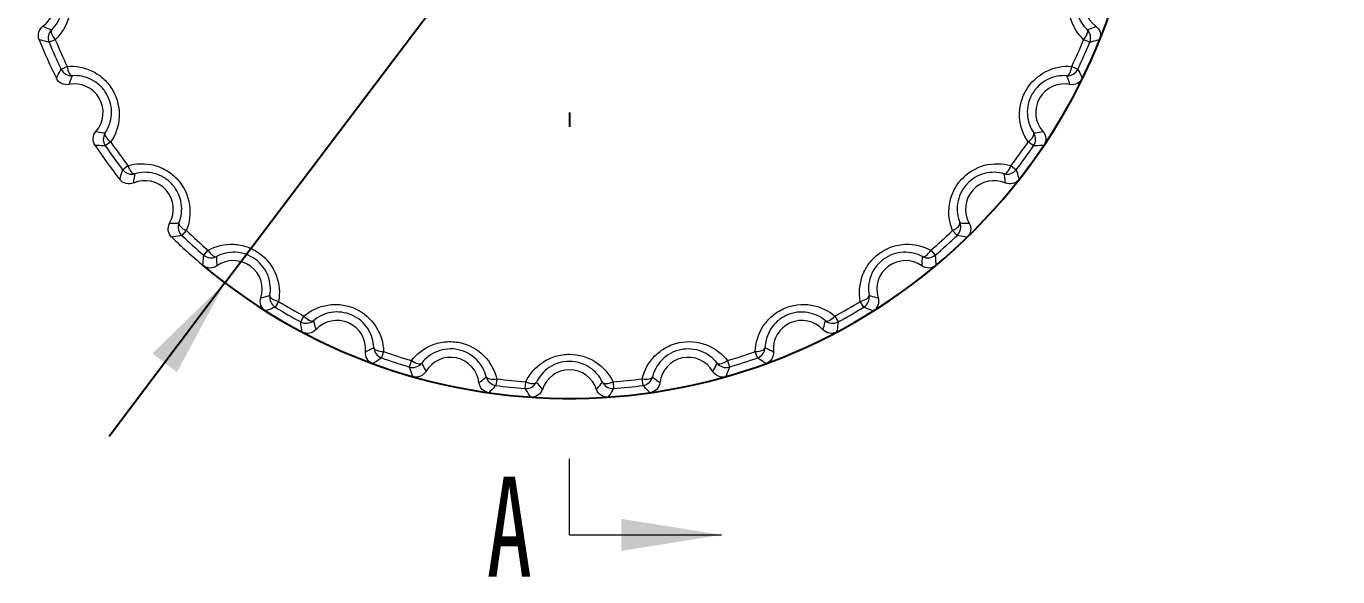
# Model space of a CAD drawing. Header units: millimetres. Extents: x 1 to 148, y 1 to 104.
# Drawn here: x 33.28 to 56.23, y 56.71 to 66.34 of the extents above; entities that cross this region are included whole.
import ezdxf

# ---------------------------------------------------------------- set-up
doc = ezdxf.new("R2010")
doc.units = ezdxf.units.MM
doc.header["$LTSCALE"] = 0.5
doc.layers.add('SLD-0', color=179, linetype='Continuous')
doc.styles.add('SLDTEXTSTYLE0', font='SIMSUN.TTC', dxfattribs={"width": 0.67})
doc.styles.add('SLDTEXTSTYLE15', font='SIMSUN.TTC')
doc.styles.add('SLDTEXTSTYLE16', font='仿宋_GB2312', dxfattribs={"width": 0.67})
doc.dimstyles.new('SLDDIMSTYLE0', dxfattribs={"dimtxt": 1.75, "dimasz": 1.75, "dimexe": 0, "dimexo": 0.0625, "dimgap": 0.4375, "dimtad": 0, "dimtih": 1, "dimtoh": 1, "dimrnd": 1e-09, "dimzin": 12, "dimdsep": 46, "dimtxsty": 'SLDTEXTSTYLE0', "dimsah": 1, "dimcen": 0, "dimadec": 0, "dimazin": 3, "dimtfac": 1, "dimtmove": 0, "dimatfit": 3, "dimfxl": 0, "dimfrac": 2, "dimtolj": 1, "dimtzin": 12, "dimarcsym": 0})

# ---------------------------------------------------------------- blocks, each defined once
blk = doc.blocks.new('_D')
at = {"layer": 'SLD-0', "color": 5}
for p, q in [((48.816, 77.81), (50.855, 80.509)), ((50.855, 80.509), (54.945, 80.509)), ((36.761, 61.852), (48.816, 77.81)), ((36.761, 61.852), (34.732, 59.167))]:
    blk.add_line(p, q, dxfattribs=at)
for start, end in [(52.9793, 55.7925), (230.0677, 43.0207)]:
    blk.add_arc((42.789, 69.831), 10, start, end, dxfattribs=at)
for points in [[(48.816, 77.81), (50.086, 79.044), (49.656, 79.369)], [(36.761, 61.852), (35.491, 60.618), (35.921, 60.294)]]:
    blk.add_solid(points, dxfattribs=at)
at = {"layer": 'SLD-0', "color": 5, "char_height": 1.75, "attachment_point": 1, "style": 'SLDTEXTSTYLE15'}
for s, insert in [('%%c', (51.649, 82.546)), ('20', (53.584, 82.546))]:
    blk.add_mtext(s, dxfattribs=dict(at, insert=insert))
blk = doc.blocks.new('SW_CENTERMARKSYMBOL_0')
at = {"layer": 'SLD-0', "color": 0}
for p, q in [((0, 5), (0, 5.25)), ((0, 0), (0, 2.5)), ((-5, 0), (-5.25, 0)), ((0, 0), (-2.5, 0)), ((0, 0), (0, -2.5)), ((0, 0), (2.5, 0)), ((5, 0), (5.25, 0)), ((0, -5), (0, -5.25))]:
    blk.add_line(p, q, dxfattribs=at)

msp = doc.modelspace()

# ---------------------------------------------------------------- linework, layer by layer
at = {"color": 7, "linetype": 'Continuous', "lineweight": 15}
for p, q in [((33.79, 66.105), (33.683, 66.06)), ((51.894, 66.06), (51.787, 66.105)), ((33.893, 65.588), (33.998, 65.638)), ((51.579, 65.638), (51.684, 65.588)), ((34.762, 64.316), (34.666, 64.25)), ((50.911, 64.25), (50.815, 64.316)), ((34.97, 63.831), (35.062, 63.902)), ((50.515, 63.902), (50.607, 63.831)), ((36.084, 62.767), (36.004, 62.683)), ((49.573, 62.683), (49.493, 62.767)), ((36.388, 62.336), (36.464, 62.425)), ((49.113, 62.425), (49.189, 62.336)), ((37.699, 61.528), (37.638, 61.428)), ((47.939, 61.428), (47.878, 61.528)), ((38.086, 61.17), (38.142, 61.272)), ((47.435, 61.272), (47.491, 61.17)), ((39.537, 60.651), (39.498, 60.541)), ((46.079, 60.541), (46.04, 60.651)), ((39.99, 60.381), (40.023, 60.493)), ((45.554, 60.493), (45.587, 60.381)), ((41.517, 60.175), (41.501, 60.06)), ((44.076, 60.06), (44.061, 60.175)), ((42.016, 60.006), (42.025, 60.122)), ((43.552, 60.122), (43.561, 60.006))]:
    msp.add_line(p, q, dxfattribs=at)
at = {"color": 7, "linetype": 'Continuous', "lineweight": 0}
for q in [(42.789, 58.776), (45.449, 57.446)]:
    msp.add_line((42.789, 57.446), q, dxfattribs=at)
at = {"color": 7, "linetype": 'Continuous', "lineweight": 15, "flags": 128}
for points in [[(33.728, 66.28), (33.72, 66.268), (33.718, 66.252), (33.719, 66.232), (33.726, 66.21), (33.736, 66.185), (33.751, 66.159), (33.769, 66.132), (33.79, 66.105)], [(51.787, 66.105), (51.808, 66.132), (51.826, 66.159), (51.841, 66.185), (51.851, 66.21), (51.858, 66.232), (51.859, 66.252), (51.857, 66.268), (51.849, 66.28)], [(33.998, 65.638), (34.004, 65.604), (34.012, 65.573), (34.022, 65.544), (34.033, 65.52), (34.045, 65.5), (34.059, 65.486), (34.073, 65.477), (34.087, 65.474)], [(51.491, 65.474), (51.504, 65.477), (51.518, 65.486), (51.532, 65.5), (51.544, 65.52), (51.556, 65.544), (51.565, 65.573), (51.573, 65.604), (51.579, 65.638)], [(34.664, 64.474), (34.66, 64.46), (34.66, 64.444), (34.666, 64.425), (34.677, 64.405), (34.692, 64.383), (34.712, 64.36), (34.735, 64.337), (34.762, 64.316)], [(50.815, 64.316), (50.842, 64.337), (50.865, 64.36), (50.885, 64.383), (50.9, 64.405), (50.911, 64.425), (50.917, 64.444), (50.918, 64.46), (50.913, 64.474)], [(35.062, 63.902), (35.075, 63.87), (35.089, 63.841), (35.104, 63.815), (35.121, 63.794), (35.137, 63.777), (35.153, 63.766), (35.168, 63.76), (35.183, 63.76)], [(50.394, 63.76), (50.409, 63.76), (50.424, 63.766), (50.44, 63.777), (50.456, 63.794), (50.473, 63.815), (50.488, 63.841), (50.502, 63.87), (50.515, 63.902)], [(35.956, 62.902), (35.954, 62.888), (35.958, 62.872), (35.967, 62.855), (35.982, 62.837), (36.002, 62.818), (36.026, 62.8), (36.054, 62.783), (36.084, 62.767)], [(49.493, 62.767), (49.523, 62.783), (49.551, 62.8), (49.575, 62.818), (49.595, 62.837), (49.61, 62.855), (49.619, 62.872), (49.623, 62.888), (49.622, 62.902)], [(36.464, 62.425), (36.483, 62.397), (36.503, 62.371), (36.523, 62.349), (36.543, 62.331), (36.563, 62.318), (36.581, 62.311), (36.597, 62.308), (36.611, 62.312)], [(48.966, 62.312), (48.98, 62.308), (48.996, 62.311), (49.014, 62.318), (49.034, 62.331), (49.054, 62.349), (49.074, 62.371), (49.094, 62.397), (49.113, 62.425)], [(37.546, 61.633), (37.547, 61.618), (37.554, 61.604), (37.567, 61.589), (37.585, 61.574), (37.609, 61.561), (37.636, 61.548), (37.666, 61.537), (37.699, 61.528)], [(47.878, 61.528), (47.911, 61.537), (47.941, 61.548), (47.969, 61.561), (47.992, 61.574), (48.01, 61.589), (48.023, 61.604), (48.03, 61.618), (48.031, 61.633)], [(38.142, 61.272), (38.166, 61.248), (38.191, 61.227), (38.216, 61.21), (38.239, 61.197), (38.261, 61.188), (38.28, 61.184), (38.297, 61.186), (38.31, 61.191)], [(47.267, 61.191), (47.28, 61.186), (47.297, 61.184), (47.316, 61.188), (47.338, 61.197), (47.361, 61.21), (47.386, 61.227), (47.411, 61.248), (47.435, 61.272)], [(39.365, 60.722), (39.369, 60.708), (39.379, 60.695), (39.395, 60.683), (39.416, 60.673), (39.441, 60.664), (39.471, 60.658), (39.503, 60.653), (39.537, 60.651)], [(46.04, 60.651), (46.074, 60.653), (46.106, 60.658), (46.136, 60.664), (46.161, 60.673), (46.182, 60.683), (46.198, 60.695), (46.208, 60.708), (46.212, 60.722)], [(40.023, 60.493), (40.052, 60.475), (40.081, 60.459), (40.108, 60.448), (40.134, 60.44), (40.157, 60.436), (40.177, 60.436), (40.192, 60.441), (40.204, 60.449)], [(45.373, 60.449), (45.385, 60.441), (45.4, 60.436), (45.42, 60.436), (45.443, 60.44), (45.469, 60.448), (45.496, 60.459), (45.525, 60.475), (45.554, 60.493)], [(41.334, 60.209), (41.341, 60.197), (41.353, 60.186), (41.371, 60.178), (41.394, 60.172), (41.42, 60.169), (41.45, 60.168), (41.483, 60.171), (41.517, 60.175)], [(44.061, 60.175), (44.094, 60.171), (44.127, 60.168), (44.157, 60.169), (44.183, 60.172), (44.206, 60.178), (44.224, 60.186), (44.237, 60.197), (44.243, 60.209)], [(42.025, 60.122), (42.057, 60.11), (42.088, 60.101), (42.118, 60.095), (42.145, 60.093), (42.168, 60.094), (42.187, 60.098), (42.202, 60.106), (42.211, 60.117)], [(43.366, 60.117), (43.375, 60.106), (43.39, 60.098), (43.409, 60.094), (43.432, 60.093), (43.459, 60.095), (43.489, 60.101), (43.52, 60.11), (43.552, 60.122)]]:
    msp.add_lwpolyline(points, dxfattribs=at)
at = {"color": 7, "linetype": 'Continuous', "lineweight": 15}
for centre, radius, start, end in [((33.278, 66.741), 0.5, 306.5315, 89.4685), ((52.299, 66.741), 0.5, 90.5315, 233.4685), ((42.789, 69.831), 10, 201.8831, 206.1169), ((33.867, 66.137), 0.2, 134.2999, 202.4827), ((42.789, 69.831), 9.739, 202.4955, 205.5045), ((42.789, 69.831), 9.739, 334.4955, 337.5045), ((42.789, 69.831), 10, 333.8831, 338.1169), ((51.71, 66.137), 0.2, 337.5173, 45.7001), ((42.789, 69.831), 9.856, 202.4955, 205.5045), ((42.789, 69.831), 9.856, 334.4955, 337.5045), ((34.074, 65.674), 0.2, 205.5173, 273.7001), ((51.503, 65.674), 0.2, 266.2999, 334.4827), ((34.128, 64.831), 0.5, 318.5315, 101.4685), ((51.449, 64.831), 0.5, 78.5315, 221.4685), ((34.831, 64.363), 0.2, 146.2999, 214.4827), ((42.789, 69.831), 9.739, 214.4955, 217.5045), ((42.789, 69.831), 9.739, 322.4955, 325.5045), ((50.747, 64.363), 0.2, 325.5173, 33.7001), ((42.789, 69.831), 10, 213.8831, 218.1169), ((42.789, 69.831), 9.856, 214.4955, 217.5045), ((42.789, 69.831), 9.856, 322.4955, 325.5045), ((42.789, 69.831), 10, 321.8831, 326.1169), ((35.129, 63.953), 0.2, 217.5173, 285.7001), ((50.449, 63.953), 0.2, 254.2999, 322.4827), ((35.357, 63.14), 0.5, 330.5315, 113.4685), ((50.22, 63.14), 0.5, 66.5315, 209.4685), ((36.141, 62.828), 0.2, 158.2999, 226.4827), ((49.436, 62.828), 0.2, 313.5173, 21.7001), ((42.789, 69.831), 9.856, 226.4955, 229.5045), ((42.789, 69.831), 9.739, 226.4955, 229.5045), ((42.789, 69.831), 9.739, 310.4955, 313.5045), ((42.789, 69.831), 9.856, 310.4955, 313.5045), ((42.789, 69.831), 10, 225.8831, 230.1169), ((42.789, 69.831), 10, 309.8831, 314.1169), ((36.518, 62.489), 0.2, 229.5173, 297.7001), ((36.911, 61.741), 0.5, 342.5315, 125.4685), ((48.666, 61.741), 0.5, 54.5315, 197.4685), ((49.059, 62.489), 0.2, 242.2999, 310.4827), ((37.743, 61.599), 0.2, 170.2999, 238.4827), ((42.789, 69.831), 9.739, 238.4955, 241.5045), ((42.789, 69.831), 9.739, 298.4955, 301.5045), ((47.834, 61.599), 0.2, 301.5173, 9.7001), ((42.789, 69.831), 10, 237.8831, 242.1169), ((42.789, 69.831), 9.856, 238.4955, 241.5045), ((42.789, 69.831), 10, 297.8831, 302.1169), ((42.789, 69.831), 9.856, 298.4955, 301.5045), ((38.182, 61.345), 0.2, 241.5173, 309.7001), ((38.721, 60.696), 0.5, 354.5315, 137.4685), ((46.856, 60.696), 0.5, 42.5315, 185.4685), ((47.395, 61.345), 0.2, 230.2999, 298.4827), ((39.565, 60.73), 0.2, 182.2999, 250.4827), ((42.789, 69.831), 9.739, 250.4955, 253.5045), ((42.789, 69.831), 9.739, 286.4955, 289.5045), ((46.012, 60.73), 0.2, 289.5173, 357.7001), ((42.789, 69.831), 10, 249.8831, 254.1169), ((42.789, 69.831), 9.856, 250.4955, 253.5045), ((40.047, 60.573), 0.2, 253.5173, 321.7001), ((40.709, 60.05), 0.5, 6.5315, 149.4685), ((44.868, 60.05), 0.5, 30.5315, 173.4685), ((45.53, 60.573), 0.2, 218.2999, 286.4827), ((42.789, 69.831), 10, 285.8831, 290.1169), ((42.789, 69.831), 9.856, 286.4955, 289.5045), ((41.528, 60.258), 0.2, 194.2999, 262.4827), ((42.789, 69.831), 9.739, 262.4955, 265.5045), ((42.789, 59.831), 0.5, 18.5315, 161.4685), ((42.789, 69.831), 9.739, 274.4955, 277.5045), ((44.05, 60.258), 0.2, 277.5173, 345.7001), ((42.789, 69.831), 10, 261.8831, 266.1169), ((42.789, 69.831), 9.856, 262.4955, 265.5045), ((42.032, 60.205), 0.2, 265.5173, 333.7001), ((43.545, 60.205), 0.2, 206.2999, 274.4827), ((42.789, 69.831), 10, 273.8831, 278.1169), ((42.789, 69.831), 9.856, 274.4955, 277.5045)]:
    msp.add_arc(centre, radius, start, end, dxfattribs=at)
for points, knots in [([(33.318, 67.557), (33.469, 67.537), (33.616, 67.476), (33.802, 67.326), (33.857, 67.268), (33.951, 67.133), (33.988, 67.059), (34.064, 66.825), (34.067, 66.655), (33.984, 66.346), (33.9, 66.21), (33.79, 66.105)], [0, 0, 0, 0, 0.25, 0.25, 0.375, 0.375, 0.5, 0.5, 0.75, 0.75, 1, 1, 1, 1]), ([(51.787, 66.105), (51.677, 66.21), (51.593, 66.347), (51.51, 66.654), (51.513, 66.825), (51.615, 67.137), (51.713, 67.277), (51.961, 67.476), (52.108, 67.537), (52.259, 67.557)], [0, 0, 0, 0, 0.25, 0.25, 0.5, 0.5, 0.75, 0.75, 1, 1, 1, 1]), ([(33.728, 66.28), (33.808, 66.357), (33.871, 66.457), (33.935, 66.691), (33.933, 66.821), (33.875, 67.002), (33.846, 67.059), (33.774, 67.163), (33.732, 67.207), (33.59, 67.32), (33.48, 67.364), (33.371, 67.379)], [0, 0, 0, 0, 0.25, 0.25, 0.5, 0.5, 0.625, 0.625, 0.75, 0.75, 1, 1, 1, 1]), ([(52.206, 67.379), (52.098, 67.364), (51.987, 67.32), (51.799, 67.17), (51.723, 67.063), (51.644, 66.822), (51.642, 66.69), (51.706, 66.458), (51.77, 66.356), (51.849, 66.28)], [0, 0, 0, 0, 0.25, 0.25, 0.5, 0.5, 0.75, 0.75, 1, 1, 1, 1]), ([(33.509, 66.104), (33.493, 66.145), (33.49, 66.191), (33.514, 66.276), (33.54, 66.313), (33.576, 66.339)], [0, 0, 0, 0, 0.5, 0.5, 1, 1, 1, 1]), ([(33.576, 66.339), (33.615, 66.321), (33.656, 66.305), (33.697, 66.291), (33.707, 66.287), (33.717, 66.284), (33.728, 66.28)], [0, 0, 0, 0, 0.006601581, 0.006601581, 0.006601581, 0.00826084, 0.00826084, 0.00826084, 0.00826084]), ([(51.849, 66.28), (51.86, 66.284), (51.87, 66.287), (51.88, 66.291), (51.921, 66.305), (51.962, 66.321), (52.001, 66.339)], [0, 0, 0, 0, 0.00165926, 0.00165926, 0.00165926, 0.008260843, 0.008260843, 0.008260843, 0.008260843]), ([(52.001, 66.339), (52.037, 66.313), (52.063, 66.276), (52.087, 66.191), (52.084, 66.145), (52.068, 66.104)], [0, 0, 0, 0, 0.5, 0.5, 1, 1, 1, 1]), ([(33.683, 66.06), (33.671, 66.063), (33.659, 66.066), (33.647, 66.068), (33.602, 66.079), (33.556, 66.091), (33.509, 66.104)], [0, 0, 0, 0, 0.001698265, 0.001698265, 0.001698265, 0.008261167, 0.008261167, 0.008261167, 0.008261167]), ([(52.068, 66.104), (52.021, 66.09), (51.975, 66.079), (51.929, 66.068), (51.917, 66.065), (51.906, 66.063), (51.894, 66.06)], [0, 0, 0, 0, 0.00660185, 0.00660185, 0.00660185, 0.008261165, 0.008261165, 0.008261165, 0.008261165]), ([(33.998, 65.638), (34.15, 65.649), (34.306, 65.621), (34.52, 65.513), (34.586, 65.467), (34.705, 65.355), (34.757, 65.289), (34.88, 65.076), (34.918, 64.911), (34.901, 64.591), (34.847, 64.441), (34.762, 64.316)], [0, 0, 0, 0, 0.25, 0.25, 0.375, 0.375, 0.5, 0.5, 0.75, 0.75, 1, 1, 1, 1]), ([(50.815, 64.316), (50.73, 64.441), (50.676, 64.59), (50.663, 64.83), (50.67, 64.91), (50.707, 65.069), (50.738, 65.147), (50.861, 65.36), (50.985, 65.476), (51.271, 65.621), (51.427, 65.649), (51.579, 65.638)], [0, 0, 0, 0, 0.25, 0.25, 0.375, 0.375, 0.5, 0.5, 0.75, 0.75, 1, 1, 1, 1]), ([(33.81, 65.429), (33.831, 65.473), (33.853, 65.516), (33.876, 65.557), (33.882, 65.567), (33.887, 65.577), (33.893, 65.588)], [0, 0, 0, 0, 0.00660185, 0.00660185, 0.00660185, 0.008261165, 0.008261165, 0.008261165, 0.008261165]), ([(34.029, 65.321), (33.986, 65.313), (33.94, 65.318), (33.861, 65.357), (33.829, 65.39), (33.81, 65.429)], [0, 0, 0, 0, 0.5, 0.5, 1, 1, 1, 1]), ([(34.087, 65.474), (34.082, 65.464), (34.078, 65.454), (34.074, 65.444), (34.057, 65.404), (34.042, 65.363), (34.029, 65.321)], [0, 0, 0, 0, 0.00165926, 0.00165926, 0.00165926, 0.008260843, 0.008260843, 0.008260843, 0.008260843]), ([(34.664, 64.474), (34.726, 64.565), (34.767, 64.676), (34.781, 64.918), (34.753, 65.046), (34.658, 65.21), (34.617, 65.261), (34.526, 65.347), (34.475, 65.381), (34.313, 65.462), (34.196, 65.482), (34.087, 65.474)], [0, 0, 0, 0, 0.25, 0.25, 0.5, 0.5, 0.625, 0.625, 0.75, 0.75, 1, 1, 1, 1]), ([(51.491, 65.474), (51.38, 65.482), (51.264, 65.462), (51.047, 65.353), (50.951, 65.265), (50.856, 65.1), (50.832, 65.04), (50.804, 64.918), (50.799, 64.857), (50.81, 64.676), (50.851, 64.565), (50.913, 64.474)], [0, 0, 0, 0, 0.25, 0.25, 0.5, 0.5, 0.625, 0.625, 0.75, 0.75, 1, 1, 1, 1]), ([(51.548, 65.321), (51.535, 65.363), (51.52, 65.404), (51.503, 65.444), (51.499, 65.454), (51.495, 65.464), (51.491, 65.474)], [0, 0, 0, 0, 0.006601581, 0.006601581, 0.006601581, 0.00826084, 0.00826084, 0.00826084, 0.00826084]), ([(51.768, 65.429), (51.748, 65.39), (51.716, 65.358), (51.637, 65.319), (51.592, 65.313), (51.548, 65.321)], [0, 0, 0, 0, 0.5, 0.5, 1, 1, 1, 1]), ([(51.684, 65.588), (51.69, 65.577), (51.696, 65.567), (51.702, 65.556), (51.724, 65.515), (51.746, 65.473), (51.768, 65.429)], [0, 0, 0, 0, 0.001698265, 0.001698265, 0.001698265, 0.008261167, 0.008261167, 0.008261167, 0.008261167]), ([(34.487, 64.256), (34.462, 64.293), (34.45, 64.337), (34.456, 64.425), (34.474, 64.467), (34.503, 64.5)], [0, 0, 0, 0, 0.5, 0.5, 1, 1, 1, 1]), ([(34.503, 64.5), (34.546, 64.491), (34.589, 64.483), (34.632, 64.478), (34.643, 64.476), (34.653, 64.475), (34.664, 64.474)], [0, 0, 0, 0, 0.006601581, 0.006601581, 0.006601581, 0.00826084, 0.00826084, 0.00826084, 0.00826084]), ([(50.913, 64.474), (50.924, 64.475), (50.935, 64.476), (50.945, 64.478), (50.988, 64.483), (51.031, 64.491), (51.074, 64.5)], [0, 0, 0, 0, 0.00165926, 0.00165926, 0.00165926, 0.008260843, 0.008260843, 0.008260843, 0.008260843]), ([(51.074, 64.5), (51.103, 64.467), (51.121, 64.425), (51.127, 64.337), (51.115, 64.293), (51.09, 64.256)], [0, 0, 0, 0, 0.5, 0.5, 1, 1, 1, 1]), ([(34.666, 64.25), (34.654, 64.25), (34.642, 64.25), (34.629, 64.25), (34.583, 64.251), (34.535, 64.253), (34.487, 64.256)], [0, 0, 0, 0, 0.001698265, 0.001698265, 0.001698265, 0.008261167, 0.008261167, 0.008261167, 0.008261167]), ([(51.09, 64.256), (51.042, 64.253), (50.994, 64.251), (50.947, 64.25), (50.935, 64.25), (50.923, 64.25), (50.911, 64.25)], [0, 0, 0, 0, 0.00660185, 0.00660185, 0.00660185, 0.008261165, 0.008261165, 0.008261165, 0.008261165]), ([(34.921, 63.659), (34.933, 63.706), (34.945, 63.752), (34.959, 63.797), (34.963, 63.809), (34.966, 63.82), (34.97, 63.831)], [0, 0, 0, 0, 0.00660185, 0.00660185, 0.00660185, 0.008261165, 0.008261165, 0.008261165, 0.008261165]), ([(35.062, 63.902), (35.208, 63.945), (35.367, 63.949), (35.599, 63.888), (35.672, 63.857), (35.812, 63.772), (35.877, 63.719), (36.042, 63.536), (36.113, 63.383), (36.163, 63.066), (36.142, 62.908), (36.084, 62.767)], [0, 0, 0, 0, 0.25, 0.25, 0.375, 0.375, 0.5, 0.5, 0.75, 0.75, 1, 1, 1, 1]), ([(49.493, 62.767), (49.435, 62.908), (49.414, 63.065), (49.451, 63.302), (49.474, 63.379), (49.544, 63.527), (49.59, 63.597), (49.755, 63.78), (49.9, 63.867), (50.21, 63.949), (50.369, 63.945), (50.515, 63.902)], [0, 0, 0, 0, 0.25, 0.25, 0.375, 0.375, 0.5, 0.5, 0.75, 0.75, 1, 1, 1, 1]), ([(50.607, 63.831), (50.611, 63.82), (50.615, 63.808), (50.618, 63.796), (50.632, 63.752), (50.645, 63.706), (50.656, 63.659)], [0, 0, 0, 0, 0.001698265, 0.001698265, 0.001698265, 0.008261167, 0.008261167, 0.008261167, 0.008261167]), ([(35.158, 63.599), (35.117, 63.581), (35.072, 63.577), (34.987, 63.599), (34.948, 63.624), (34.921, 63.659)], [0, 0, 0, 0, 0.5, 0.5, 1, 1, 1, 1]), ([(35.183, 63.76), (35.18, 63.75), (35.178, 63.739), (35.176, 63.728), (35.168, 63.686), (35.162, 63.642), (35.158, 63.599)], [0, 0, 0, 0, 0.00165926, 0.00165926, 0.00165926, 0.008260843, 0.008260843, 0.008260843, 0.008260843]), ([(35.956, 62.902), (35.997, 63.004), (36.014, 63.121), (35.978, 63.361), (35.923, 63.48), (35.796, 63.621), (35.746, 63.662), (35.639, 63.727), (35.582, 63.75), (35.406, 63.796), (35.288, 63.791), (35.183, 63.76)], [0, 0, 0, 0, 0.25, 0.25, 0.5, 0.5, 0.625, 0.625, 0.75, 0.75, 1, 1, 1, 1]), ([(50.394, 63.76), (50.288, 63.791), (50.17, 63.796), (49.935, 63.734), (49.823, 63.668), (49.696, 63.526), (49.66, 63.472), (49.607, 63.359), (49.59, 63.3), (49.563, 63.121), (49.58, 63.003), (49.622, 62.902)], [0, 0, 0, 0, 0.25, 0.25, 0.5, 0.5, 0.625, 0.625, 0.75, 0.75, 1, 1, 1, 1]), ([(50.419, 63.599), (50.415, 63.642), (50.409, 63.686), (50.401, 63.728), (50.399, 63.739), (50.397, 63.75), (50.394, 63.76)], [0, 0, 0, 0, 0.006601581, 0.006601581, 0.006601581, 0.00826084, 0.00826084, 0.00826084, 0.00826084]), ([(50.656, 63.659), (50.629, 63.624), (50.591, 63.599), (50.505, 63.577), (50.46, 63.581), (50.419, 63.599)], [0, 0, 0, 0, 0.5, 0.5, 1, 1, 1, 1]), ([(35.827, 62.652), (35.796, 62.683), (35.775, 62.723), (35.762, 62.811), (35.771, 62.856), (35.792, 62.894)], [0, 0, 0, 0, 0.5, 0.5, 1, 1, 1, 1]), ([(35.792, 62.894), (35.836, 62.894), (35.88, 62.895), (35.923, 62.899), (35.934, 62.9), (35.945, 62.901), (35.956, 62.902)], [0, 0, 0, 0, 0.006601581, 0.006601581, 0.006601581, 0.00826084, 0.00826084, 0.00826084, 0.00826084]), ([(49.622, 62.902), (49.632, 62.901), (49.643, 62.9), (49.654, 62.899), (49.697, 62.895), (49.741, 62.894), (49.785, 62.894)], [0, 0, 0, 0, 0.00165926, 0.00165926, 0.00165926, 0.008260843, 0.008260843, 0.008260843, 0.008260843]), ([(49.785, 62.894), (49.806, 62.856), (49.815, 62.811), (49.802, 62.724), (49.782, 62.683), (49.75, 62.652)], [0, 0, 0, 0, 0.5, 0.5, 1, 1, 1, 1]), ([(36.004, 62.683), (35.992, 62.68), (35.98, 62.678), (35.968, 62.676), (35.922, 62.667), (35.875, 62.659), (35.827, 62.652)], [0, 0, 0, 0, 0.001698265, 0.001698265, 0.001698265, 0.008261167, 0.008261167, 0.008261167, 0.008261167]), ([(49.75, 62.652), (49.701, 62.659), (49.654, 62.667), (49.608, 62.676), (49.596, 62.678), (49.585, 62.68), (49.573, 62.683)], [0, 0, 0, 0, 0.00660185, 0.00660185, 0.00660185, 0.008261165, 0.008261165, 0.008261165, 0.008261165]), ([(36.464, 62.425), (36.598, 62.497), (36.752, 62.535), (36.992, 62.523), (37.07, 62.508), (37.224, 62.454), (37.299, 62.415), (37.498, 62.271), (37.6, 62.136), (37.714, 61.836), (37.726, 61.677), (37.699, 61.528)], [0, 0, 0, 0, 0.25, 0.25, 0.375, 0.375, 0.5, 0.5, 0.75, 0.75, 1, 1, 1, 1]), ([(47.878, 61.528), (47.851, 61.677), (47.863, 61.835), (47.948, 62.06), (47.987, 62.13), (48.085, 62.26), (48.145, 62.319), (48.344, 62.463), (48.504, 62.519), (48.825, 62.535), (48.979, 62.497), (49.113, 62.425)], [0, 0, 0, 0, 0.25, 0.25, 0.375, 0.375, 0.5, 0.5, 0.75, 0.75, 1, 1, 1, 1]), ([(36.376, 62.158), (36.378, 62.207), (36.381, 62.254), (36.385, 62.301), (36.386, 62.313), (36.387, 62.325), (36.388, 62.336)], [0, 0, 0, 0, 0.00660185, 0.00660185, 0.00660185, 0.008261165, 0.008261165, 0.008261165, 0.008261165]), ([(37.546, 61.633), (37.565, 61.741), (37.557, 61.86), (37.472, 62.086), (37.394, 62.191), (37.24, 62.303), (37.182, 62.333), (37.064, 62.373), (37.004, 62.385), (36.823, 62.393), (36.708, 62.364), (36.611, 62.312)], [0, 0, 0, 0, 0.25, 0.25, 0.5, 0.5, 0.625, 0.625, 0.75, 0.75, 1, 1, 1, 1]), ([(36.611, 62.312), (36.611, 62.301), (36.611, 62.29), (36.612, 62.279), (36.613, 62.236), (36.616, 62.192), (36.621, 62.148)], [0, 0, 0, 0, 0.00165926, 0.00165926, 0.00165926, 0.008260843, 0.008260843, 0.008260843, 0.008260843]), ([(48.966, 62.312), (48.869, 62.364), (48.754, 62.393), (48.512, 62.382), (48.388, 62.34), (48.234, 62.228), (48.188, 62.182), (48.113, 62.082), (48.083, 62.029), (48.02, 61.859), (48.012, 61.741), (48.031, 61.633)], [0, 0, 0, 0, 0.25, 0.25, 0.5, 0.5, 0.625, 0.625, 0.75, 0.75, 1, 1, 1, 1]), ([(48.957, 62.148), (48.962, 62.192), (48.964, 62.236), (48.965, 62.279), (48.966, 62.29), (48.966, 62.301), (48.966, 62.312)], [0, 0, 0, 0, 0.006601581, 0.006601581, 0.006601581, 0.00826084, 0.00826084, 0.00826084, 0.00826084]), ([(49.189, 62.336), (49.19, 62.325), (49.191, 62.313), (49.192, 62.3), (49.196, 62.254), (49.199, 62.206), (49.201, 62.158)], [0, 0, 0, 0, 0.001698265, 0.001698265, 0.001698265, 0.008261167, 0.008261167, 0.008261167, 0.008261167]), ([(36.621, 62.148), (36.585, 62.123), (36.541, 62.11), (36.453, 62.113), (36.41, 62.13), (36.376, 62.158)], [0, 0, 0, 0, 0.5, 0.5, 1, 1, 1, 1]), ([(49.201, 62.158), (49.167, 62.13), (49.124, 62.113), (49.036, 62.11), (48.993, 62.123), (48.957, 62.148)], [0, 0, 0, 0, 0.5, 0.5, 1, 1, 1, 1]), ([(37.472, 61.362), (37.435, 61.385), (37.406, 61.421), (37.375, 61.503), (37.374, 61.549), (37.388, 61.591)], [0, 0, 0, 0, 0.5, 0.5, 1, 1, 1, 1]), ([(37.388, 61.591), (37.431, 61.6), (37.473, 61.611), (37.514, 61.623), (37.525, 61.626), (37.535, 61.629), (37.546, 61.633)], [0, 0, 0, 0, 0.006601581, 0.006601581, 0.006601581, 0.00826084, 0.00826084, 0.00826084, 0.00826084]), ([(48.031, 61.633), (48.042, 61.629), (48.052, 61.626), (48.063, 61.623), (48.104, 61.611), (48.146, 61.6), (48.189, 61.591)], [0, 0, 0, 0, 0.00165926, 0.00165926, 0.00165926, 0.008260843, 0.008260843, 0.008260843, 0.008260843]), ([(48.189, 61.591), (48.203, 61.549), (48.202, 61.504), (48.171, 61.421), (48.142, 61.385), (48.105, 61.362)], [0, 0, 0, 0, 0.5, 0.5, 1, 1, 1, 1]), ([(37.638, 61.428), (37.627, 61.423), (37.616, 61.419), (37.605, 61.414), (37.562, 61.396), (37.518, 61.378), (37.472, 61.362)], [0, 0, 0, 0, 0.001698265, 0.001698265, 0.001698265, 0.008261167, 0.008261167, 0.008261167, 0.008261167]), ([(38.142, 61.272), (38.258, 61.37), (38.401, 61.439), (38.638, 61.477), (38.718, 61.479), (38.88, 61.459), (38.961, 61.436), (39.185, 61.336), (39.313, 61.225), (39.488, 60.956), (39.532, 60.803), (39.537, 60.651)], [0, 0, 0, 0, 0.25, 0.25, 0.375, 0.375, 0.5, 0.5, 0.75, 0.75, 1, 1, 1, 1]), ([(39.365, 60.722), (39.361, 60.832), (39.329, 60.946), (39.198, 61.15), (39.1, 61.236), (38.927, 61.314), (38.864, 61.331), (38.74, 61.346), (38.679, 61.345), (38.5, 61.315), (38.393, 61.263), (38.31, 61.191)], [0, 0, 0, 0, 0.25, 0.25, 0.5, 0.5, 0.625, 0.625, 0.75, 0.75, 1, 1, 1, 1]), ([(46.04, 60.651), (46.045, 60.803), (46.089, 60.955), (46.219, 61.157), (46.272, 61.217), (46.395, 61.324), (46.466, 61.369), (46.691, 61.469), (46.859, 61.49), (47.176, 61.439), (47.319, 61.37), (47.435, 61.272)], [0, 0, 0, 0, 0.25, 0.25, 0.375, 0.375, 0.5, 0.5, 0.75, 0.75, 1, 1, 1, 1]), ([(47.267, 61.191), (47.183, 61.263), (47.077, 61.315), (46.838, 61.354), (46.708, 61.339), (46.534, 61.262), (46.48, 61.227), (46.385, 61.145), (46.346, 61.099), (46.248, 60.945), (46.216, 60.831), (46.212, 60.722)], [0, 0, 0, 0, 0.25, 0.25, 0.5, 0.5, 0.625, 0.625, 0.75, 0.75, 1, 1, 1, 1]), ([(48.105, 61.362), (48.059, 61.378), (48.015, 61.396), (47.971, 61.414), (47.96, 61.419), (47.95, 61.424), (47.939, 61.428)], [0, 0, 0, 0, 0.00660185, 0.00660185, 0.00660185, 0.008261165, 0.008261165, 0.008261165, 0.008261165]), ([(38.112, 60.992), (38.103, 61.04), (38.096, 61.088), (38.09, 61.134), (38.089, 61.146), (38.088, 61.158), (38.086, 61.17)], [0, 0, 0, 0, 0.00660185, 0.00660185, 0.00660185, 0.008261165, 0.008261165, 0.008261165, 0.008261165]), ([(38.31, 61.191), (38.312, 61.181), (38.314, 61.17), (38.317, 61.16), (38.327, 61.118), (38.339, 61.076), (38.353, 61.034)], [0, 0, 0, 0, 0.00165926, 0.00165926, 0.00165926, 0.008260843, 0.008260843, 0.008260843, 0.008260843]), ([(47.224, 61.034), (47.238, 61.076), (47.25, 61.118), (47.26, 61.16), (47.263, 61.17), (47.265, 61.181), (47.267, 61.191)], [0, 0, 0, 0, 0.006601581, 0.006601581, 0.006601581, 0.00826084, 0.00826084, 0.00826084, 0.00826084]), ([(47.491, 61.17), (47.489, 61.158), (47.488, 61.146), (47.487, 61.134), (47.481, 61.087), (47.474, 61.04), (47.465, 60.992)], [0, 0, 0, 0, 0.001698265, 0.001698265, 0.001698265, 0.008261167, 0.008261167, 0.008261167, 0.008261167]), ([(38.353, 61.034), (38.323, 61.001), (38.283, 60.98), (38.196, 60.965), (38.151, 60.972), (38.112, 60.992)], [0, 0, 0, 0, 0.5, 0.5, 1, 1, 1, 1]), ([(40.023, 60.493), (40.116, 60.613), (40.242, 60.71), (40.465, 60.797), (40.543, 60.815), (40.706, 60.829), (40.79, 60.824), (41.03, 60.773), (41.179, 60.691), (41.405, 60.463), (41.481, 60.323), (41.517, 60.175)], [0, 0, 0, 0, 0.25, 0.25, 0.375, 0.375, 0.5, 0.5, 0.75, 0.75, 1, 1, 1, 1]), ([(44.061, 60.175), (44.096, 60.323), (44.171, 60.462), (44.341, 60.633), (44.405, 60.682), (44.547, 60.76), (44.626, 60.79), (44.867, 60.841), (45.036, 60.826), (45.335, 60.711), (45.461, 60.613), (45.554, 60.493)], [0, 0, 0, 0, 0.25, 0.25, 0.375, 0.375, 0.5, 0.5, 0.75, 0.75, 1, 1, 1, 1]), ([(47.465, 60.992), (47.426, 60.972), (47.381, 60.965), (47.294, 60.98), (47.254, 61.001), (47.224, 61.034)], [0, 0, 0, 0, 0.5, 0.5, 1, 1, 1, 1]), ([(39.349, 60.441), (39.308, 60.457), (39.272, 60.485), (39.225, 60.56), (39.215, 60.604), (39.219, 60.648)], [0, 0, 0, 0, 0.5, 0.5, 1, 1, 1, 1]), ([(39.219, 60.648), (39.259, 60.666), (39.298, 60.685), (39.336, 60.706), (39.346, 60.711), (39.355, 60.716), (39.365, 60.722)], [0, 0, 0, 0, 0.006601581, 0.006601581, 0.006601581, 0.00826084, 0.00826084, 0.00826084, 0.00826084]), ([(41.334, 60.209), (41.307, 60.316), (41.252, 60.421), (41.082, 60.593), (40.968, 60.657), (40.782, 60.697), (40.718, 60.701), (40.592, 60.69), (40.533, 60.676), (40.365, 60.61), (40.271, 60.536), (40.204, 60.449)], [0, 0, 0, 0, 0.25, 0.25, 0.5, 0.5, 0.625, 0.625, 0.75, 0.75, 1, 1, 1, 1]), ([(42.025, 60.122), (42.091, 60.259), (42.193, 60.379), (42.395, 60.511), (42.467, 60.545), (42.623, 60.593), (42.706, 60.605), (42.952, 60.605), (43.114, 60.556), (43.383, 60.38), (43.486, 60.259), (43.552, 60.122)], [0, 0, 0, 0, 0.25, 0.25, 0.375, 0.375, 0.5, 0.5, 0.75, 0.75, 1, 1, 1, 1]), ([(45.373, 60.449), (45.306, 60.536), (45.212, 60.61), (44.987, 60.698), (44.856, 60.71), (44.671, 60.67), (44.61, 60.647), (44.501, 60.587), (44.452, 60.55), (44.324, 60.42), (44.269, 60.315), (44.243, 60.209)], [0, 0, 0, 0, 0.25, 0.25, 0.5, 0.5, 0.625, 0.625, 0.75, 0.75, 1, 1, 1, 1]), ([(46.212, 60.722), (46.222, 60.716), (46.231, 60.711), (46.241, 60.706), (46.279, 60.685), (46.318, 60.666), (46.358, 60.648)], [0, 0, 0, 0, 0.00165926, 0.00165926, 0.00165926, 0.008260843, 0.008260843, 0.008260843, 0.008260843]), ([(46.358, 60.648), (46.362, 60.604), (46.352, 60.56), (46.305, 60.485), (46.269, 60.457), (46.228, 60.441)], [0, 0, 0, 0, 0.5, 0.5, 1, 1, 1, 1]), ([(39.498, 60.541), (39.488, 60.534), (39.478, 60.527), (39.468, 60.52), (39.43, 60.493), (39.391, 60.467), (39.349, 60.441)], [0, 0, 0, 0, 0.001698265, 0.001698265, 0.001698265, 0.008261167, 0.008261167, 0.008261167, 0.008261167]), ([(40.052, 60.213), (40.033, 60.258), (40.017, 60.303), (40.001, 60.348), (39.997, 60.359), (39.994, 60.37), (39.99, 60.381)], [0, 0, 0, 0, 0.00660185, 0.00660185, 0.00660185, 0.008261165, 0.008261165, 0.008261165, 0.008261165]), ([(40.204, 60.449), (40.208, 60.439), (40.213, 60.429), (40.218, 60.419), (40.236, 60.38), (40.256, 60.342), (40.279, 60.304)], [0, 0, 0, 0, 0.00165926, 0.00165926, 0.00165926, 0.008260843, 0.008260843, 0.008260843, 0.008260843]), ([(43.366, 60.117), (43.318, 60.216), (43.242, 60.307), (43.04, 60.44), (42.915, 60.479), (42.725, 60.479), (42.66, 60.47), (42.541, 60.433), (42.486, 60.407), (42.334, 60.306), (42.259, 60.215), (42.211, 60.117)], [0, 0, 0, 0, 0.25, 0.25, 0.5, 0.5, 0.625, 0.625, 0.75, 0.75, 1, 1, 1, 1]), ([(45.298, 60.304), (45.321, 60.342), (45.341, 60.38), (45.36, 60.419), (45.364, 60.429), (45.369, 60.439), (45.373, 60.449)], [0, 0, 0, 0, 0.006601581, 0.006601581, 0.006601581, 0.00826084, 0.00826084, 0.00826084, 0.00826084]), ([(45.587, 60.381), (45.583, 60.37), (45.579, 60.358), (45.576, 60.347), (45.56, 60.303), (45.544, 60.258), (45.525, 60.213)], [0, 0, 0, 0, 0.001698265, 0.001698265, 0.001698265, 0.008261167, 0.008261167, 0.008261167, 0.008261167]), ([(46.228, 60.441), (46.186, 60.467), (46.146, 60.494), (46.108, 60.521), (46.098, 60.527), (46.089, 60.534), (46.079, 60.541)], [0, 0, 0, 0, 0.00660185, 0.00660185, 0.00660185, 0.008261165, 0.008261165, 0.008261165, 0.008261165]), ([(40.279, 60.304), (40.256, 60.266), (40.222, 60.236), (40.14, 60.203), (40.094, 60.201), (40.052, 60.213)], [0, 0, 0, 0, 0.5, 0.5, 1, 1, 1, 1]), ([(41.206, 60.107), (41.242, 60.132), (41.276, 60.159), (41.309, 60.187), (41.317, 60.195), (41.326, 60.202), (41.334, 60.209)], [0, 0, 0, 0, 0.006601581, 0.006601581, 0.006601581, 0.00826084, 0.00826084, 0.00826084, 0.00826084]), ([(44.243, 60.209), (44.252, 60.202), (44.26, 60.195), (44.268, 60.187), (44.301, 60.159), (44.335, 60.132), (44.371, 60.107)], [0, 0, 0, 0, 0.00165926, 0.00165926, 0.00165926, 0.008260843, 0.008260843, 0.008260843, 0.008260843]), ([(45.525, 60.213), (45.483, 60.201), (45.437, 60.203), (45.355, 60.236), (45.321, 60.266), (45.298, 60.304)], [0, 0, 0, 0, 0.5, 0.5, 1, 1, 1, 1]), ([(41.377, 59.932), (41.333, 59.938), (41.292, 59.958), (41.231, 60.022), (41.211, 60.063), (41.206, 60.107)], [0, 0, 0, 0, 0.5, 0.5, 1, 1, 1, 1]), ([(41.501, 60.06), (41.493, 60.051), (41.485, 60.042), (41.477, 60.033), (41.445, 59.999), (41.412, 59.965), (41.377, 59.932)], [0, 0, 0, 0, 0.001698265, 0.001698265, 0.001698265, 0.008261167, 0.008261167, 0.008261167, 0.008261167]), ([(42.111, 59.854), (42.084, 59.895), (42.058, 59.935), (42.034, 59.975), (42.028, 59.986), (42.022, 59.996), (42.016, 60.006)], [0, 0, 0, 0, 0.00660185, 0.00660185, 0.00660185, 0.008261165, 0.008261165, 0.008261165, 0.008261165]), ([(42.314, 59.99), (42.3, 59.948), (42.273, 59.912), (42.2, 59.863), (42.155, 59.851), (42.111, 59.854)], [0, 0, 0, 0, 0.5, 0.5, 1, 1, 1, 1]), ([(42.211, 60.117), (42.217, 60.108), (42.224, 60.099), (42.231, 60.091), (42.257, 60.056), (42.285, 60.023), (42.314, 59.99)], [0, 0, 0, 0, 0.00165926, 0.00165926, 0.00165926, 0.008260843, 0.008260843, 0.008260843, 0.008260843]), ([(43.263, 59.99), (43.292, 60.023), (43.32, 60.056), (43.346, 60.091), (43.353, 60.099), (43.36, 60.108), (43.366, 60.117)], [0, 0, 0, 0, 0.006601581, 0.006601581, 0.006601581, 0.00826084, 0.00826084, 0.00826084, 0.00826084]), ([(43.466, 59.854), (43.422, 59.851), (43.378, 59.863), (43.304, 59.912), (43.277, 59.948), (43.263, 59.99)], [0, 0, 0, 0, 0.5, 0.5, 1, 1, 1, 1]), ([(43.561, 60.006), (43.555, 59.996), (43.549, 59.985), (43.543, 59.975), (43.519, 59.935), (43.493, 59.894), (43.466, 59.854)], [0, 0, 0, 0, 0.001698265, 0.001698265, 0.001698265, 0.008261167, 0.008261167, 0.008261167, 0.008261167]), ([(44.2, 59.932), (44.165, 59.965), (44.132, 59.999), (44.1, 60.034), (44.092, 60.043), (44.084, 60.051), (44.076, 60.06)], [0, 0, 0, 0, 0.00660185, 0.00660185, 0.00660185, 0.008261165, 0.008261165, 0.008261165, 0.008261165]), ([(44.371, 60.107), (44.366, 60.063), (44.346, 60.022), (44.285, 59.959), (44.244, 59.938), (44.2, 59.932)], [0, 0, 0, 0, 0.5, 0.5, 1, 1, 1, 1])]:
    msp.add_open_spline(points, degree=3, knots=knots, dxfattribs=at)
at = {"color": 7, "linetype": 'Continuous', "lineweight": 0}
msp.add_solid([(45.449, 57.446), (43.699, 57.726), (43.699, 57.166)], dxfattribs=at)

# ---------------------------------------------------------------- block references
at = {"layer": 'SLD-0', "color": 1}
msp.add_blockref('SW_CENTERMARKSYMBOL_0', (42.789, 69.831), dxfattribs=at)

# ---------------------------------------------------------------- texts
at = {"color": 7, "linetype": 'Continuous', "insert": (41.338, 58.464), "char_height": 1.75, "attachment_point": 1, "style": 'SLDTEXTSTYLE16'}
msp.add_mtext('A', dxfattribs=at)

# ---------------------------------------------------------------- dimensions: what is measured, and where the dimension line sits
at = {"layer": 'SLD-0', "color": 5}
dim = msp.add_diameter_dim_2p(p1=(48.816, 77.81), p2=(36.761, 61.852), dimstyle='SLDDIMSTYLE0', dxfattribs=at)
dim.commit()
dim.dimension.update_dxf_attribs({"geometry": '_D', "text_midpoint": (53.297, 81.778), "dimtype": 163})

doc.saveas('drawing.dxf')
